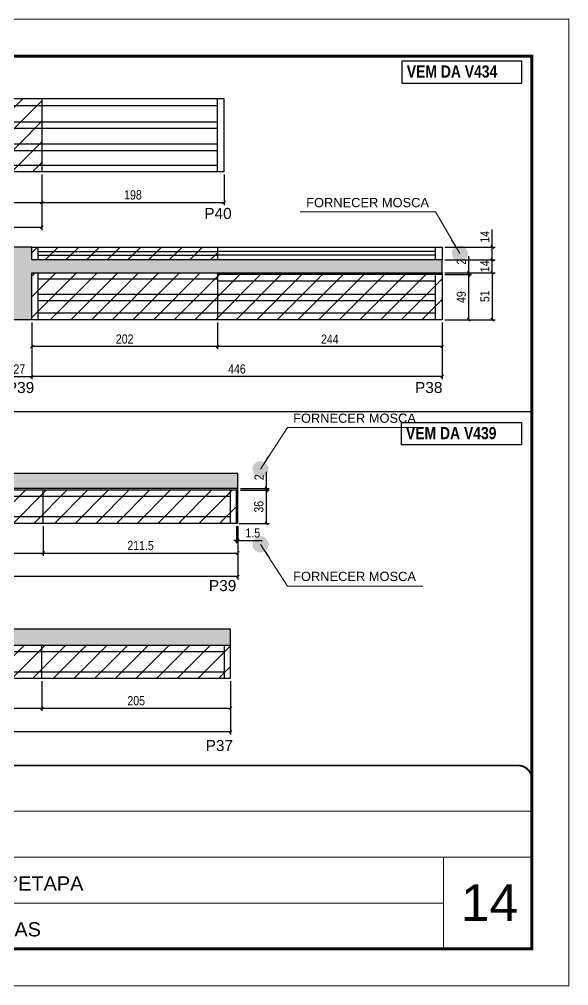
# Model space of a CAD drawing. Extents: x -15895 to 12929, y -2522 to 15173.
# Drawn here: x 5796 to 6393, y 10112 to 11162 of the extents above; entities that cross this region are included whole.
import ezdxf

# ---------------------------------------------------------------- set-up
doc = ezdxf.new("R2010")
doc.units = 0
doc.header["$PDMODE"] = 35
doc.header["$PDSIZE"] = -10
doc.linetypes.add('CONTINUO', pattern=[0])
doc.linetypes.add('DASHED', pattern=[0.75, 0.5, -0.25])
for name, color, linetype in [('5', 5, 'Continuous'), ('COTA', 241, 'Continuous'), ('NOMENCLATURA', 7, 'Continuous'), ('Painéis', 200, 'Continuous'), ('SARR_2.2x7', 40, 'Continuous')]:
    doc.layers.add(name, color=color, linetype=linetype)
for name, color, linetype, lineweight in [('CARIMBO', 255, 'Continuous', 9), ('Folhas', 255, 'Continuous', 9), ('Hachura', 251, 'Continuous', 9), ('SARRAFO DE PRESSAO', 251, 'DASHED', 9)]:
    doc.layers.add(name, color=color, linetype=linetype, lineweight=lineweight)
doc.styles.add('ARIAL', font='arial.ttf')
doc.styles.add('COTA TECNICA', font='techl___.ttf', dxfattribs={"height": 10})
doc.styles.get("Standard").update_dxf_attribs({"font": 'arial.ttf'})
doc.styles.add('TECNICA', font='techb___.ttf', dxfattribs={"height": 10})
doc.dimstyles.new('3x', dxfattribs={"dimtxt": 10, "dimasz": 5, "dimexe": 7, "dimexo": 5, "dimgap": 4, "dimtad": 1, "dimdec": 4, "dimlfac": 0.3333333333333333, "dimdsep": 46, "dimtxsty": 'Standard', "dimblk": 'DOT', "dimcen": 0.09, "dimclrd": 1, "dimclre": 1, "dimclrt": 2, "dimadec": 0, "dimazin": 2, "dimtfac": 1, "dimtdec": 4, "dimtmove": 0, "dimatfit": 3, "dimldrblk": 'DOT', "dimfxl": 1, "dimtolj": 1, "dimtzin": 0, "dimlwd": 9, "dimlwe": 9, "dimarcsym": 0})
doc.dimstyles.new('PAINEL', dxfattribs={"dimtxt": 10, "dimasz": 3, "dimexe": 3, "dimexo": 3, "dimgap": 3, "dimtad": 1, "dimdec": 1, "dimzin": 12, "dimdsep": 46, "dimtxsty": 'COTA TECNICA', "dimblk1": 'OBLIQUE', "dimblk2": 'OBLIQUE', "dimsah": 1, "dimcen": 0.9, "dimclrd": 4, "dimclre": 4, "dimclrt": 240, "dimadec": 1, "dimazin": 3, "dimtfac": 1, "dimtdec": 1, "dimtmove": 0, "dimatfit": 3, "dimfxl": 1, "dimtolj": 1, "dimtzin": 12, "dimarcsym": 0})

# ---------------------------------------------------------------- blocks, each defined once
blk = doc.blocks.new('9999999999')
at = {"color": 30, "linetype": 'CONTINUO'}
for p, q in [((98564.56196592061, 34379.63774966353), (99583.97835781069, 34379.63774966353)), ((98564.56196592061, 34329.8268713108), (99487.97835781069, 34329.8268713108)), ((99583.97835781069, 34329.8268713108), (99487.97835781069, 34329.8268713108)), ((99487.97835781069, 34329.8268713108), (99487.97835781069, 34230.20511460536)), ((98564.56196592063, 34280.01599295808), (99487.97835781069, 34280.01599295808))]:
    blk.add_line(p, q, dxfattribs=at)
at = {"color": 30, "linetype": 'CONTINUO', "const_width": 2}
blk.add_lwpolyline([(99583.97835781069, 34230.20511460536), (99583.97835781069, 34414.44862801625, 0.4142135623730951), (99568.97835781069, 34429.44862801625), (98228.97835781069, 34429.44862801625, 0.4142135623730951), (98213.97835781069, 34414.44862801625), (98213.97835781069, 34245.20511460536, 0.4142135623730951), (98228.97835781069, 34230.20511460536), (99583.97835781069, 34230.20511460536)], format="xyb", dxfattribs=at)
at = {"layer": 'Folhas'}
blk.add_lwpolyline([(98138.97835781069, 34190.20511460536), (99623.97835781069, 34190.20511460536), (99623.97835781069, 35240.20511460536), (98138.97835781069, 35240.20511460536)], close=True, dxfattribs=at)
at = {"layer": 'Folhas', "color": 30, "const_width": 3}
blk.add_lwpolyline([(98213.97835781069, 34230.20511460536), (99583.97835781069, 34230.20511460536), (99583.97835781069, 35200.20511460536), (98213.97835781069, 35200.20511460536)], close=True, dxfattribs=at)
at = {"color": 7, "linetype": 'Continuous', "ltscale": 5, "style": 'ARIAL'}
for s, p in [('2°PAVIMENTO - 2°ETAPA', (98837.6812528586, 34293.50777397008)), ('LATERAIS DE VIGAS', (98837.6812528586, 34243.69689561735))]:
    blk.add_text(s, height=15.48288, dxfattribs=at).set_placement(p)
blk = doc.blocks.new('_Oblique')
at = {"color": 0, "linetype": 'ByBlock', "lineweight": -2}
blk.add_line((-0.5, -0.5), (0.5, 0.5), dxfattribs=at)
blk = doc.blocks.new('*D302')
at = {"layer": 'COTA', "color": 4, "lineweight": -2, "transparency": 16777216}
for p, q in [((5809.298839528855, 10832.74812260749), (5809.298839528855, 10771.08346910279)), ((6255.298839528856, 10832.74812260749), (6255.298839528856, 10771.08346910279)), ((6255.298839528856, 10774.08346910279), (5809.298839528855, 10774.08346910279))]:
    blk.add_line(p, q, dxfattribs=at)
at = {"layer": 'Defpoints', "color": 0, "transparency": 16777216}
for p in [(5809.298839528855, 10835.74812260749), (6255.298839528856, 10835.74812260749), (5809.298839528855, 10774.08346910279)]:
    blk.add_point(p, dxfattribs=at)
at = {"layer": 'COTA', "color": 4, "lineweight": -2, "transparency": 16777216, "xscale": 3, "yscale": 3, "zscale": 3, "rotation": 180}
blk.add_blockref('_Oblique', (5809.298839528855, 10774.08346910279), dxfattribs=at)
at = {"layer": 'COTA', "color": 4, "lineweight": -2, "transparency": 16777216, "xscale": 3, "yscale": 3, "zscale": 3}
blk.add_blockref('_Oblique', (6255.298839528856, 10774.08346910279), dxfattribs=at)
at = {"layer": 'COTA', "color": 240, "transparency": 16777216, "insert": (6032.298839528856, 10782.18580828407), "char_height": 10, "attachment_point": 5, "style": 'COTA TECNICA'}
blk.add_mtext('\\A1;446', dxfattribs=at)
blk = doc.blocks.new('*D303')
at = {"layer": 'COTA', "color": 4, "lineweight": -2, "transparency": 16777216}
for p, q in [((6011.298839528856, 10832.74812260749), (6011.298839528856, 10803.57133951333)), ((6255.298839528856, 10832.74812260749), (6255.298839528856, 10803.57133951333)), ((6255.298839528856, 10806.57133951333), (6011.298839528856, 10806.57133951333))]:
    blk.add_line(p, q, dxfattribs=at)
at = {"layer": 'Defpoints', "color": 0, "transparency": 16777216}
for p in [(6011.298839528856, 10835.74812260749), (6255.298839528856, 10835.74812260749), (6011.298839528856, 10806.57133951333)]:
    blk.add_point(p, dxfattribs=at)
at = {"layer": 'COTA', "color": 4, "lineweight": -2, "transparency": 16777216, "xscale": 3, "yscale": 3, "zscale": 3, "rotation": 180}
blk.add_blockref('_Oblique', (6011.298839528856, 10806.57133951333), dxfattribs=at)
at = {"layer": 'COTA', "color": 4, "lineweight": -2, "transparency": 16777216, "xscale": 3, "yscale": 3, "zscale": 3}
blk.add_blockref('_Oblique', (6255.298839528856, 10806.57133951333), dxfattribs=at)
at = {"layer": 'COTA', "color": 240, "transparency": 16777216, "insert": (6133.298839528856, 10814.64443892854), "char_height": 10, "attachment_point": 5, "style": 'COTA TECNICA'}
blk.add_mtext('\\A1;244', dxfattribs=at)
blk = doc.blocks.new('*D304')
at = {"layer": 'COTA', "color": 4, "lineweight": -2, "transparency": 16777216}
for p, q in [((5809.298839528855, 10832.74812260749), (5809.298839528855, 10803.57133951333)), ((6011.298839528856, 10832.74812260749), (6011.298839528856, 10803.57133951333)), ((6011.298839528856, 10806.57133951333), (5809.298839528855, 10806.57133951333))]:
    blk.add_line(p, q, dxfattribs=at)
at = {"layer": 'Defpoints', "color": 0, "transparency": 16777216}
for p in [(5809.298839528855, 10835.74812260749), (6011.298839528856, 10835.74812260749), (5809.298839528855, 10806.57133951333)]:
    blk.add_point(p, dxfattribs=at)
at = {"layer": 'COTA', "color": 4, "lineweight": -2, "transparency": 16777216, "xscale": 3, "yscale": 3, "zscale": 3, "rotation": 180}
blk.add_blockref('_Oblique', (5809.298839528855, 10806.57133951333), dxfattribs=at)
at = {"layer": 'COTA', "color": 4, "lineweight": -2, "transparency": 16777216, "xscale": 3, "yscale": 3, "zscale": 3}
blk.add_blockref('_Oblique', (6011.298839528856, 10806.57133951333), dxfattribs=at)
at = {"layer": 'COTA', "color": 240, "transparency": 16777216, "insert": (5910.298839528856, 10814.67367869462), "char_height": 10, "attachment_point": 5, "style": 'COTA TECNICA'}
blk.add_mtext('\\A1;202', dxfattribs=at)
blk = doc.blocks.new('*D307')
at = {"layer": 'COTA', "color": 4, "lineweight": -2, "transparency": 16777216}
for p, q in [((6258.298839528859, 10886.74812260749), (6312.862492200431, 10886.74812260749)), ((6309.862492200431, 10886.74812260749), (6309.862492200431, 10835.74812260749)), ((6258.298839528859, 10835.74812260749), (6312.862492200431, 10835.74812260749))]:
    blk.add_line(p, q, dxfattribs=at)
at = {"layer": 'Defpoints', "color": 0, "transparency": 16777216}
for p in [(6255.298839528859, 10886.74812260749), (6255.298839528859, 10835.74812260749), (6309.862492200431, 10835.74812260749)]:
    blk.add_point(p, dxfattribs=at)
at = {"layer": 'COTA', "color": 4, "lineweight": -2, "transparency": 16777216, "xscale": 3, "yscale": 3, "zscale": 3}
for p, rotation in [((6309.862492200431, 10886.74812260749), 90), ((6309.862492200431, 10835.74812260749), 270)]:
    blk.add_blockref('_Oblique', p, dxfattribs=dict(at, rotation=rotation))
at = {"layer": 'COTA', "color": 240, "transparency": 16777216, "insert": (6301.752843077626, 10861.24812260749), "char_height": 10, "attachment_point": 5, "rotation": 90, "style": 'COTA TECNICA'}
blk.add_mtext('\\A1;51', dxfattribs=at)
blk = doc.blocks.new('*D308')
at = {"layer": 'COTA', "color": 4, "lineweight": -2, "transparency": 16777216}
for p, q in [((6258.298839528858, 10900.74812260749), (6312.862492200418, 10900.74812260749)), ((6309.862492200418, 10886.74812260749), (6309.862492200418, 10900.74812260749)), ((6258.298839528859, 10886.74812260749), (6312.862492200418, 10886.74812260749))]:
    blk.add_line(p, q, dxfattribs=at)
at = {"layer": 'Defpoints', "color": 0, "transparency": 16777216}
for p in [(6255.298839528858, 10900.74812260749), (6309.862492200418, 10900.74812260749), (6255.298839528859, 10886.74812260749)]:
    blk.add_point(p, dxfattribs=at)
at = {"layer": 'COTA', "color": 4, "lineweight": -2, "transparency": 16777216, "xscale": 3, "yscale": 3, "zscale": 3}
for p, rotation in [((6309.862492200418, 10900.74812260749), 90), ((6309.862492200418, 10886.74812260749), 270)]:
    blk.add_blockref('_Oblique', p, dxfattribs=dict(at, rotation=rotation))
at = {"layer": 'COTA', "color": 240, "transparency": 16777216, "insert": (6301.789392785216, 10893.74812260748), "char_height": 10, "attachment_point": 5, "rotation": 90, "style": 'COTA TECNICA'}
blk.add_mtext('\\A1;14', dxfattribs=at)
blk = doc.blocks.new('*D309')
at = {"layer": 'COTA', "color": 4, "lineweight": -2, "transparency": 16777216}
for p, q in [((6309.862492200416, 10914.74812260749), (6309.862492200416, 10933.86508167181)), ((6258.298839528858, 10914.74812260749), (6312.862492200416, 10914.74812260749)), ((6309.862492200416, 10900.74812260749), (6309.862492200416, 10914.74812260749)), ((6258.298839528858, 10900.74812260749), (6312.862492200416, 10900.74812260749))]:
    blk.add_line(p, q, dxfattribs=at)
at = {"layer": 'Defpoints', "color": 0, "transparency": 16777216}
for p in [(6255.298839528858, 10914.74812260749), (6309.862492200416, 10914.74812260749), (6255.298839528858, 10900.74812260749)]:
    blk.add_point(p, dxfattribs=at)
at = {"layer": 'COTA', "color": 4, "lineweight": -2, "transparency": 16777216, "xscale": 3, "yscale": 3, "zscale": 3}
for p, rotation in [((6309.862492200416, 10914.74812260749), 90), ((6309.862492200416, 10900.74812260749), 270)]:
    blk.add_blockref('_Oblique', p, dxfattribs=dict(at, rotation=rotation))
at = {"layer": 'COTA', "color": 240, "transparency": 16777216, "insert": (6301.789392785214, 10925.80660213964), "char_height": 10, "attachment_point": 5, "rotation": 90, "style": 'COTA TECNICA'}
blk.add_mtext('\\A1;14', dxfattribs=at)
blk = doc.blocks.new('*D312')
at = {"layer": 'COTA', "color": 4, "lineweight": -2, "transparency": 16777216}
for p, q in [((5576.298839528852, 10993.61824097175), (5576.298839528852, 10960.22223579412)), ((5820.298839528852, 10993.61824097175), (5820.298839528852, 10960.22223579412)), ((5576.298839528852, 10963.22223579412), (5820.298839528852, 10963.22223579412))]:
    blk.add_line(p, q, dxfattribs=at)
at = {"layer": 'Defpoints', "color": 0, "transparency": 16777216}
for p in [(5576.298839528852, 10996.61824097175), (5820.298839528852, 10996.61824097175), (5820.298839528852, 10963.22223579412)]:
    blk.add_point(p, dxfattribs=at)
at = {"layer": 'COTA', "color": 4, "lineweight": -2, "transparency": 16777216, "xscale": 3, "yscale": 3, "zscale": 3, "rotation": 180}
blk.add_blockref('_Oblique', (5576.298839528852, 10963.22223579412), dxfattribs=at)
at = {"layer": 'COTA', "color": 4, "lineweight": -2, "transparency": 16777216, "xscale": 3, "yscale": 3, "zscale": 3}
blk.add_blockref('_Oblique', (5820.298839528852, 10963.22223579412), dxfattribs=at)
at = {"layer": 'COTA', "color": 240, "transparency": 16777216, "insert": (5698.298839528852, 10971.29533520932), "char_height": 10, "attachment_point": 5, "style": 'COTA TECNICA'}
blk.add_mtext('\\A1;244', dxfattribs=at)
blk = doc.blocks.new('*D318')
at = {"layer": 'COTA', "color": 4, "lineweight": -2, "transparency": 16777216}
for p, q in [((5820.298839528852, 10993.61824097175), (5820.298839528852, 10960.22223579412)), ((6018.298839528852, 10993.61824097175), (6018.298839528852, 10960.22223579412)), ((5820.298839528852, 10963.22223579412), (6018.298839528852, 10963.22223579412))]:
    blk.add_line(p, q, dxfattribs=at)
at = {"layer": 'Defpoints', "color": 0, "transparency": 16777216}
for p in [(5820.298839528852, 10996.61824097175), (6018.298839528852, 10996.61824097175), (6018.298839528852, 10963.22223579412)]:
    blk.add_point(p, dxfattribs=at)
at = {"layer": 'COTA', "color": 4, "lineweight": -2, "transparency": 16777216, "xscale": 3, "yscale": 3, "zscale": 3, "rotation": 180}
blk.add_blockref('_Oblique', (5820.298839528852, 10963.22223579412), dxfattribs=at)
at = {"layer": 'COTA', "color": 4, "lineweight": -2, "transparency": 16777216, "xscale": 3, "yscale": 3, "zscale": 3}
blk.add_blockref('_Oblique', (6018.298839528852, 10963.22223579412), dxfattribs=at)
at = {"layer": 'COTA', "color": 240, "transparency": 16777216, "insert": (5919.298839528852, 10971.3245749754), "char_height": 10, "attachment_point": 5, "style": 'COTA TECNICA'}
blk.add_mtext('\\A1;198', dxfattribs=at)
blk = doc.blocks.new('*D319')
at = {"layer": 'COTA', "color": 4, "lineweight": -2, "transparency": 16777216}
for p, q in [((5576.298839528852, 10993.61824097175), (5576.298839528852, 10933.19370519878)), ((5820.298839528852, 10993.61824097176), (5820.298839528852, 10933.19370519878)), ((5576.298839528852, 10936.19370519878), (5820.298839528852, 10936.19370519878))]:
    blk.add_line(p, q, dxfattribs=at)
at = {"layer": 'Defpoints', "color": 0, "transparency": 16777216}
for p in [(5576.298839528852, 10996.61824097175), (5820.298839528852, 10996.61824097176), (5820.298839528852, 10936.19370519878)]:
    blk.add_point(p, dxfattribs=at)
at = {"layer": 'COTA', "color": 4, "lineweight": -2, "transparency": 16777216, "xscale": 3, "yscale": 3, "zscale": 3, "rotation": 180}
blk.add_blockref('_Oblique', (5576.298839528852, 10936.19370519878), dxfattribs=at)
at = {"layer": 'COTA', "color": 4, "lineweight": -2, "transparency": 16777216, "xscale": 3, "yscale": 3, "zscale": 3}
blk.add_blockref('_Oblique', (5820.298839528852, 10936.19370519878), dxfattribs=at)
at = {"layer": 'COTA', "color": 240, "transparency": 16777216, "insert": (5698.298839528852, 10945.4144654327), "char_height": 10, "attachment_point": 5, "style": 'COTA TECNICA'}
blk.add_mtext('\\A1;(2x)', dxfattribs=at)
blk = doc.blocks.new('*D606')
at = {"layer": 'COTA', "color": 4, "lineweight": -2, "transparency": 16777216}
for p, q in [((6258.29883952886, 10884.74812260749), (6287.255404870215, 10884.74812260749)), ((6284.255404870215, 10835.74812260749), (6284.255404870215, 10884.74812260749)), ((6258.298839528859, 10835.74812260749), (6287.255404870215, 10835.74812260749))]:
    blk.add_line(p, q, dxfattribs=at)
at = {"layer": 'Defpoints', "color": 0, "transparency": 16777216}
for p in [(6255.29883952886, 10884.74812260749), (6284.255404870215, 10884.74812260749), (6255.298839528859, 10835.74812260749)]:
    blk.add_point(p, dxfattribs=at)
at = {"layer": 'COTA', "color": 4, "lineweight": -2, "transparency": 16777216, "xscale": 3, "yscale": 3, "zscale": 3}
for p, rotation in [((6284.255404870215, 10884.74812260749), 90), ((6284.255404870215, 10835.74812260749), 270)]:
    blk.add_blockref('_Oblique', p, dxfattribs=dict(at, rotation=rotation))
at = {"layer": 'COTA', "color": 240, "transparency": 16777216, "insert": (6276.15306568893, 10860.24812260749), "char_height": 10, "attachment_point": 5, "rotation": 90, "style": 'COTA TECNICA'}
blk.add_mtext('\\A1;49', dxfattribs=at)
blk = doc.blocks.new('*D607')
at = {"layer": 'COTA', "color": 4, "lineweight": -2, "transparency": 16777216}
for p, q in [((6284.255404870222, 10886.74812260749), (6284.255404870222, 10904.8592337186)), ((6258.298839528859, 10886.74812260749), (6287.255404870222, 10886.74812260749)), ((6258.298839528859, 10884.74812260749), (6287.255404870222, 10884.74812260749)), ((6284.255404870222, 10884.74812260749), (6284.255404870222, 10886.74812260749)), ((6284.255404870222, 10884.74812260749), (6284.255404870222, 10881.74812260749))]:
    blk.add_line(p, q, dxfattribs=at)
at = {"layer": 'Defpoints', "color": 0, "transparency": 16777216}
for p in [(6255.298839528859, 10886.74812260749), (6255.298839528859, 10884.74812260749), (6284.255404870222, 10886.74812260749)]:
    blk.add_point(p, dxfattribs=at)
at = {"layer": 'COTA', "color": 4, "lineweight": -2, "transparency": 16777216, "xscale": 3, "yscale": 3, "zscale": 3}
for p, rotation in [((6284.255404870222, 10886.74812260749), 270), ((6284.255404870222, 10884.74812260749), 90)]:
    blk.add_blockref('_Oblique', p, dxfattribs=dict(at, rotation=rotation))
at = {"layer": 'COTA', "color": 240, "transparency": 16777216, "insert": (6276.255404870224, 10898.80367816304), "char_height": 10, "attachment_point": 5, "rotation": 90, "style": 'COTA TECNICA'}
blk.add_mtext('\\A1;2', dxfattribs=at)
blk = doc.blocks.new('_Dot')
at = {"color": 0, "linetype": 'ByBlock', "lineweight": -2}
blk.add_line((-0.5, 0), (-1, 0), dxfattribs=at)
at = {"color": 0, "linetype": 'ByBlock', "const_width": 0.5}
blk.add_lwpolyline([(-0.25, 0, 1), (0.25, 0, 1)], format="xyb", close=True, dxfattribs=at)
blk = doc.blocks.new('*D1837')
at = {"layer": 'COTA', "color": 4, "lineweight": -2, "transparency": 16777216}
for p, q in [((5577.798839528854, 10611.48853819596), (5577.798839528854, 10579.23119953269)), ((5821.798839528854, 10611.48853819596), (5821.798839528854, 10579.23119953269)), ((5577.798839528854, 10582.23119953269), (5821.798839528854, 10582.23119953269))]:
    blk.add_line(p, q, dxfattribs=at)
at = {"layer": 'Defpoints', "color": 0, "transparency": 16777216}
for p in [(5577.798839528854, 10614.48853819596, -1.142496617616953e-09), (5821.798839528854, 10614.48853819596, -1.142496617616953e-09), (5821.798839528854, 10582.23119953269)]:
    blk.add_point(p, dxfattribs=at)
at = {"layer": 'COTA', "color": 4, "lineweight": -2, "transparency": 16777216, "xscale": 3, "yscale": 3, "zscale": 3, "rotation": 180}
blk.add_blockref('_Oblique', (5577.798839528854, 10582.23119953269), dxfattribs=at)
at = {"layer": 'COTA', "color": 4, "lineweight": -2, "transparency": 16777216, "xscale": 3, "yscale": 3, "zscale": 3}
blk.add_blockref('_Oblique', (5821.798839528854, 10582.23119953269), dxfattribs=at)
at = {"layer": 'COTA', "color": 240, "transparency": 16777216, "insert": (5699.798839528854, 10590.30429894789), "char_height": 10, "attachment_point": 5, "style": 'COTA TECNICA'}
blk.add_mtext('\\A1;244', dxfattribs=at)
blk = doc.blocks.new('*D1838')
at = {"layer": 'COTA', "color": 4, "lineweight": -2, "transparency": 16777216}
for p, q in [((5821.798839528854, 10611.48853819594), (5821.798839528854, 10579.23119953267)), ((6033.298839528854, 10611.48853819594), (6033.298839528854, 10579.23119953267)), ((5821.798839528854, 10582.23119953267), (6033.298839528854, 10582.23119953267))]:
    blk.add_line(p, q, dxfattribs=at)
at = {"layer": 'Defpoints', "color": 0, "transparency": 16777216}
for p in [(5821.798839528854, 10614.48853819594, -1.142580249133736e-09), (6033.298839528854, 10614.48853819594, -1.142580249133736e-09), (6033.298839528854, 10582.23119953267)]:
    blk.add_point(p, dxfattribs=at)
at = {"layer": 'COTA', "color": 4, "lineweight": -2, "transparency": 16777216, "xscale": 3, "yscale": 3, "zscale": 3, "rotation": 180}
blk.add_blockref('_Oblique', (5821.798839528854, 10582.23119953267), dxfattribs=at)
at = {"layer": 'COTA', "color": 4, "lineweight": -2, "transparency": 16777216, "xscale": 3, "yscale": 3, "zscale": 3}
blk.add_blockref('_Oblique', (6033.298839528854, 10582.23119953267), dxfattribs=at)
at = {"layer": 'COTA', "color": 240, "transparency": 16777216, "insert": (5927.548839528854, 10590.34084865548), "char_height": 10, "attachment_point": 5, "style": 'COTA TECNICA'}
blk.add_mtext('\\A1;211.5', dxfattribs=at)
blk = doc.blocks.new('*D1842')
at = {"layer": 'COTA', "color": 4, "lineweight": -2, "transparency": 16777216}
for p, q in [((5332.298839528854, 10611.48853819594), (5332.298839528854, 10553.5732154162)), ((6033.298839528854, 10611.48853819594), (6033.298839528854, 10553.5732154162)), ((6033.298839528854, 10556.5732154162), (5332.298839528854, 10556.5732154162))]:
    blk.add_line(p, q, dxfattribs=at)
at = {"layer": 'Defpoints', "color": 0, "transparency": 16777216}
for p in [(5332.298839528854, 10614.48853819594, -1.244042110260112e-09), (6033.298839528854, 10614.48853819594, -1.244042110260112e-09), (5332.298839528854, 10556.5732154162)]:
    blk.add_point(p, dxfattribs=at)
at = {"layer": 'COTA', "color": 4, "lineweight": -2, "transparency": 16777216, "xscale": 3, "yscale": 3, "zscale": 3, "rotation": 180}
blk.add_blockref('_Oblique', (5332.298839528854, 10556.5732154162), dxfattribs=at)
at = {"layer": 'COTA', "color": 4, "lineweight": -2, "transparency": 16777216, "xscale": 3, "yscale": 3, "zscale": 3}
blk.add_blockref('_Oblique', (6033.298839528854, 10556.5732154162), dxfattribs=at)
at = {"layer": 'COTA', "color": 240, "transparency": 16777216, "insert": (5682.798839528854, 10564.67555459749), "char_height": 10, "attachment_point": 5, "style": 'COTA TECNICA'}
blk.add_mtext('\\A1;701', dxfattribs=at)
blk = doc.blocks.new('*D1835')
at = {"layer": 'COTA', "color": 4, "lineweight": -2, "transparency": 16777216}
for p, q in [((6031.798839528854, 10611.48853819594), (6031.798839528854, 10592.97600678427)), ((6033.298839528854, 10611.48853819594), (6033.298839528854, 10592.97600678427)), ((6031.798839528854, 10595.97600678427), (6028.798839528854, 10595.97600678427)), ((6031.798839528854, 10595.97600678427), (6033.298839528854, 10595.97600678427)), ((6033.298839528854, 10595.97600678427), (6059.801763505462, 10595.97600678427))]:
    blk.add_line(p, q, dxfattribs=at)
at = {"layer": 'Defpoints', "color": 0, "transparency": 16777216}
for p in [(6031.798839528854, 10614.48853819594), (6033.298839528854, 10614.48853819594), (6033.298839528854, 10595.97600678427)]:
    blk.add_point(p, dxfattribs=at)
at = {"layer": 'COTA', "color": 4, "lineweight": -2, "transparency": 16777216, "xscale": 3, "yscale": 3, "zscale": 3}
blk.add_blockref('_Oblique', (6031.798839528854, 10595.97600678427), dxfattribs=at)
at = {"layer": 'COTA', "color": 4, "lineweight": -2, "transparency": 16777216, "xscale": 3, "yscale": 3, "zscale": 3, "rotation": 180}
blk.add_blockref('_Oblique', (6033.298839528854, 10595.97600678427), dxfattribs=at)
at = {"layer": 'COTA', "color": 240, "transparency": 16777216, "insert": (6049.550301517158, 10604.08565590708), "char_height": 10, "attachment_point": 5, "style": 'COTA TECNICA'}
blk.add_mtext('\\A1;1.5', dxfattribs=at)
blk = doc.blocks.new('*D1840')
at = {"layer": 'COTA', "color": 4, "lineweight": -2, "transparency": 16777216}
for p, q in [((6036.298839528856, 10650.48853819594), (6067.360546620042, 10650.48853819594)), ((6064.360546620042, 10614.48853819594), (6064.360546620042, 10650.48853819594)), ((6034.798839528856, 10614.48853819594), (6067.360546620042, 10614.48853819594))]:
    blk.add_line(p, q, dxfattribs=at)
at = {"layer": 'Defpoints', "color": 0, "transparency": 16777216}
for p in [(6033.298839528856, 10650.48853819594), (6064.360546620042, 10650.48853819594), (6031.798839528856, 10614.48853819594)]:
    blk.add_point(p, dxfattribs=at)
at = {"layer": 'COTA', "color": 4, "lineweight": -2, "transparency": 16777216, "xscale": 3, "yscale": 3, "zscale": 3}
for p, rotation in [((6064.360546620042, 10650.48853819594), 90), ((6064.360546620042, 10614.48853819594), 270)]:
    blk.add_blockref('_Oblique', p, dxfattribs=dict(at, rotation=rotation))
at = {"layer": 'COTA', "color": 240, "transparency": 16777216, "insert": (6056.141248374431, 10632.48853819594), "char_height": 10, "attachment_point": 5, "rotation": 90, "style": 'COTA TECNICA'}
blk.add_mtext('\\A1;36', dxfattribs=at)
blk = doc.blocks.new('*D1841')
at = {"layer": 'COTA', "color": 4, "lineweight": -2, "transparency": 16777216}
for p, q in [((6064.360546620041, 10652.48853819594), (6064.360546620041, 10670.59964930705)), ((6036.298839528856, 10652.48853819594), (6067.360546620041, 10652.48853819594)), ((6036.298839528856, 10650.48853819594), (6067.360546620041, 10650.48853819594)), ((6064.360546620041, 10650.48853819594), (6064.360546620041, 10652.48853819594)), ((6064.360546620041, 10650.48853819594), (6064.360546620041, 10647.48853819594))]:
    blk.add_line(p, q, dxfattribs=at)
at = {"layer": 'Defpoints', "color": 0, "transparency": 16777216}
for p in [(6033.298839528856, 10652.48853819594), (6033.298839528856, 10650.48853819594), (6064.360546620041, 10652.48853819594)]:
    blk.add_point(p, dxfattribs=at)
at = {"layer": 'COTA', "color": 4, "lineweight": -2, "transparency": 16777216, "xscale": 3, "yscale": 3, "zscale": 3}
for p, rotation in [((6064.360546620041, 10652.48853819594), 270), ((6064.360546620041, 10650.48853819594), 90)]:
    blk.add_blockref('_Oblique', p, dxfattribs=dict(at, rotation=rotation))
at = {"layer": 'COTA', "color": 240, "transparency": 16777216, "insert": (6056.360546620043, 10664.54409375149), "char_height": 10, "attachment_point": 5, "rotation": 90, "style": 'COTA TECNICA'}
blk.add_mtext('\\A1;2', dxfattribs=at)
blk = doc.blocks.new('*D1847')
at = {"layer": 'COTA', "color": 4, "lineweight": -2, "transparency": 16777216}
for p, q in [((5576.298839528854, 10442.85073110553), (5576.298839528854, 10410.59339244226)), ((5820.298839528854, 10442.85073110552), (5820.298839528854, 10410.59339244226)), ((5576.298839528854, 10413.59339244226), (5820.298839528854, 10413.59339244226))]:
    blk.add_line(p, q, dxfattribs=at)
at = {"layer": 'Defpoints', "color": 0, "transparency": 16777216}
for p in [(5576.298839528854, 10445.85073110553, -1.142496617616953e-09), (5820.298839528854, 10445.85073110552, -1.142496617616953e-09), (5820.298839528854, 10413.59339244226)]:
    blk.add_point(p, dxfattribs=at)
at = {"layer": 'COTA', "color": 4, "lineweight": -2, "transparency": 16777216, "xscale": 3, "yscale": 3, "zscale": 3, "rotation": 180}
blk.add_blockref('_Oblique', (5576.298839528854, 10413.59339244226), dxfattribs=at)
at = {"layer": 'COTA', "color": 4, "lineweight": -2, "transparency": 16777216, "xscale": 3, "yscale": 3, "zscale": 3}
blk.add_blockref('_Oblique', (5820.298839528854, 10413.59339244226), dxfattribs=at)
at = {"layer": 'COTA', "color": 240, "transparency": 16777216, "insert": (5698.298839528854, 10421.66649185746), "char_height": 10, "attachment_point": 5, "style": 'COTA TECNICA'}
blk.add_mtext('\\A1;244', dxfattribs=at)
blk = doc.blocks.new('*D1848')
at = {"layer": 'COTA', "color": 4, "lineweight": -2, "transparency": 16777216}
for p, q in [((5820.298839528854, 10442.85073110551), (5820.298839528854, 10410.59339244224)), ((6025.298839528854, 10442.85073110551), (6025.298839528854, 10410.59339244224)), ((5820.298839528854, 10413.59339244224), (6025.298839528854, 10413.59339244224))]:
    blk.add_line(p, q, dxfattribs=at)
at = {"layer": 'Defpoints', "color": 0, "transparency": 16777216}
for p in [(5820.298839528854, 10445.85073110551, -1.142580249133736e-09), (6025.298839528854, 10445.85073110551, -1.142580249133736e-09), (6025.298839528854, 10413.59339244224)]:
    blk.add_point(p, dxfattribs=at)
at = {"layer": 'COTA', "color": 4, "lineweight": -2, "transparency": 16777216, "xscale": 3, "yscale": 3, "zscale": 3, "rotation": 180}
blk.add_blockref('_Oblique', (5820.298839528854, 10413.59339244224), dxfattribs=at)
at = {"layer": 'COTA', "color": 4, "lineweight": -2, "transparency": 16777216, "xscale": 3, "yscale": 3, "zscale": 3}
blk.add_blockref('_Oblique', (6025.298839528854, 10413.59339244224), dxfattribs=at)
at = {"layer": 'COTA', "color": 240, "transparency": 16777216, "insert": (5922.798839528854, 10421.70304156505), "char_height": 10, "attachment_point": 5, "style": 'COTA TECNICA'}
blk.add_mtext('\\A1;205', dxfattribs=at)
blk = doc.blocks.new('*D1849')
at = {"layer": 'COTA', "color": 4, "lineweight": -2, "transparency": 16777216}
for p, q in [((5332.298839528854, 10442.85073110551), (5332.298839528854, 10384.93540832577)), ((6025.298839528854, 10442.85073110551), (6025.298839528854, 10384.93540832577)), ((6025.298839528854, 10387.93540832577), (5332.298839528854, 10387.93540832577))]:
    blk.add_line(p, q, dxfattribs=at)
at = {"layer": 'Defpoints', "color": 0, "transparency": 16777216}
for p in [(5332.298839528854, 10445.85073110551, -1.244042110260112e-09), (6025.298839528854, 10445.85073110551, -1.244042110260112e-09), (5332.298839528854, 10387.93540832577)]:
    blk.add_point(p, dxfattribs=at)
at = {"layer": 'COTA', "color": 4, "lineweight": -2, "transparency": 16777216, "xscale": 3, "yscale": 3, "zscale": 3, "rotation": 180}
blk.add_blockref('_Oblique', (5332.298839528854, 10387.93540832577), dxfattribs=at)
at = {"layer": 'COTA', "color": 4, "lineweight": -2, "transparency": 16777216, "xscale": 3, "yscale": 3, "zscale": 3}
blk.add_blockref('_Oblique', (6025.298839528854, 10387.93540832577), dxfattribs=at)
at = {"layer": 'COTA', "color": 240, "transparency": 16777216, "insert": (5678.798839528854, 10396.18394633746), "char_height": 10, "attachment_point": 5, "style": 'COTA TECNICA'}
blk.add_mtext('\\A1;693', dxfattribs=at)
blk = doc.blocks.new('*D1947')
at = {"layer": 'COTA', "color": 4, "lineweight": -2, "transparency": 16777216}
for p, q in [((5782.298839528855, 10832.74812260749), (5782.298839528855, 10771.08346910279)), ((5809.298839528855, 10832.74812260749), (5809.298839528855, 10771.08346910279)), ((5782.298839528855, 10774.08346910279), (5809.298839528855, 10774.08346910279))]:
    blk.add_line(p, q, dxfattribs=at)
at = {"layer": 'Defpoints', "color": 0, "transparency": 16777216}
for p in [(5782.298839528855, 10835.74812260749), (5809.298839528855, 10835.74812260749), (5809.298839528855, 10774.08346910279)]:
    blk.add_point(p, dxfattribs=at)
at = {"layer": 'COTA', "color": 4, "lineweight": -2, "transparency": 16777216, "xscale": 3, "yscale": 3, "zscale": 3, "rotation": 180}
blk.add_blockref('_Oblique', (5782.298839528855, 10774.08346910279), dxfattribs=at)
at = {"layer": 'COTA', "color": 4, "lineweight": -2, "transparency": 16777216, "xscale": 3, "yscale": 3, "zscale": 3}
blk.add_blockref('_Oblique', (5809.298839528855, 10774.08346910279), dxfattribs=at)
at = {"layer": 'COTA', "color": 240, "transparency": 16777216, "insert": (5795.798839528855, 10782.15656851799), "char_height": 10, "attachment_point": 5, "style": 'COTA TECNICA'}
blk.add_mtext('\\A1;27', dxfattribs=at)

msp = doc.modelspace()

# ---------------------------------------------------------------- hatches: boundary and pattern name
at = {"layer": 'COTA'}
h = msp.add_hatch(dxfattribs=at)
h.set_pattern_fill('AR-CONC', color=256, scale=0.03)
h.set_pattern_definition([(49.99999999999999, (-1580.151257236053, -2451.004140193036), (5.46554006988012, -0.4781725661670926), [0.5715, -6.2865]), (355, (-1580.151257236053, -2451.004140193036), (-1.05730264274908, 5.731705357171054), [0.4572, -5.0292175251]), (100.4514447, (-1579.695797026053, -2451.043987798036), (4.408237412710598, 5.253532557365853), [0.4857002639999999, -5.342707337999999]), (46.18420000000001, (-1580.151257236053, -2449.480140193036), (8.132371226763897, -1.261269837981814), [0.85725, -9.429749999999999]), (96.63555760999992, (-1579.473560236053, -2449.585245193036), (7.12212402154509, 7.422783737931645), [0.7285506942, -8.0140682448]), (351.1841511700001, (-1580.151257236053, -2449.480140193036), (7.12212402194931, 7.422783737565979), [0.6857990120999999, -7.5437919576]), (21, (-1579.389257236053, -2449.861140193036), (4.548431738073974, -3.067955945612628), [0.5715, -6.2865]), (326.0000000000001, (-1579.389257236053, -2449.861140193036), (1.854060850429412, 5.525638983669578), [0.4572, -5.029199999999999]), (71.45144499999999, (-1579.010221258053, -2450.116803190036), (6.402492578361485, 2.457683066577157), [0.485700264, -5.342698127999999]), (37.50000000000001, (-1580.151257236053, -2451.004140193036), (0.0926580975177545, 2.536651166194593), [0, -4.96824, 0, -5.1054, 0, -5.04825]), (7.499999999999999, (-1580.151257236053, -2451.004140193036), (2.004589875309172, 3.005417244543585), [0, -2.910839999999999, 0, -4.85394, 0, -1.92405]), (327.5, (-1581.850517236054, -2451.004140193036), (4.067717855006141, -0.1718623197802033), [0, -1.905, 0, -5.9436, 0, -7.886699999999999]), (317.5, (-1582.612517236053, -2451.004140193036), (4.443875441580541, 0.7627947309999908), [0, -2.4765, 0, -3.94716, 0, -5.6007])])
h.paths.add_polyline_path([(5809.298839528855, 10886.74812260749), (6255.298839528856, 10886.74812260748), (6255.298839528855, 10900.74812260748), (5809.298839528855, 10900.74812260748), (5809.298839528855, 10914.74812260748), (5782.298839528854, 10914.74812260748), (5782.298839528854, 10900.74812260749), (5332.298839528854, 10900.74812260749), (5332.298839528854, 10886.74812260749), (5782.298839528855, 10886.74812260749), (5782.298839528855, 10835.74812260749), (5809.298839528855, 10835.74812260749)])
h = msp.add_hatch(dxfattribs=at)
h.set_pattern_fill('AR-CONC', color=256, scale=0.03)
h.set_pattern_definition([(49.99999999999999, (1572.176755076523, -988.6185008397861), (5.46554006988012, -0.4781725661670926), [0.5715, -6.2865]), (355, (1572.176755076523, -988.6185008397861), (-1.05730264274908, 5.731705357171054), [0.4572, -5.0292175251]), (100.4514447, (1572.632215286523, -988.658348444786), (4.408237412710598, 5.253532557365853), [0.4857002639999999, -5.342707337999999]), (46.18420000000001, (1572.176755076523, -987.0945008397861), (8.132371226763897, -1.261269837981814), [0.85725, -9.429749999999999]), (96.63555760999996, (1572.854452076523, -987.199605839786), (7.12212402154509, 7.422783737931645), [0.7285506942, -8.0140682448]), (351.1841511700001, (1572.176755076523, -987.0945008397861), (7.12212402194931, 7.422783737565979), [0.6857990120999999, -7.5437919576]), (21, (1572.938755076523, -987.475500839786), (4.548431738073974, -3.067955945612628), [0.5715, -6.2865]), (326.0000000000001, (1572.938755076523, -987.475500839786), (1.854060850429412, 5.525638983669578), [0.4572, -5.029199999999999]), (71.45144499999999, (1573.317791054523, -987.7311638367861), (6.402492578361485, 2.457683066577157), [0.485700264, -5.342698127999999]), (37.50000000000001, (1572.176755076523, -988.6185008397861), (0.0926580975177545, 2.536651166194593), [0, -4.96824, 0, -5.1054, 0, -5.04825]), (7.499999999999999, (1572.176755076523, -988.6185008397861), (2.004589875309172, 3.005417244543585), [0, -2.910839999999999, 0, -4.85394, 0, -1.92405]), (327.5, (1570.477495076523, -988.6185008397861), (4.067717855006141, -0.1718623197802033), [0, -1.905, 0, -5.9436, 0, -7.886699999999999]), (317.5, (1569.715495076523, -988.6185008397861), (4.443875441580541, 0.7627947309999908), [0, -2.4765, 0, -3.94716, 0, -5.6007])])
h.paths.add_polyline_path([(6033.298839528854, 10668.48853819594), (5332.298839528854, 10668.48853819594), (5332.298839528854, 10652.48853819594), (6033.298839528854, 10652.48853819594)])
h = msp.add_hatch(dxfattribs=at)
h.set_pattern_fill('AR-CONC', color=256, scale=0.03)
h.set_pattern_definition([(49.99999999999999, (1590.188914210179, 945.5352914050982), (5.46554006988012, -0.4781725661670926), [0.5715, -6.2865]), (355, (1590.188914210179, 945.5352914050982), (-1.05730264274908, 5.731705357171054), [0.4572, -5.0292175251]), (100.4514447, (1590.644374420178, 945.4954438000982), (4.408237412710598, 5.253532557365853), [0.4857002639999999, -5.342707337999999]), (46.18420000000001, (1590.188914210179, 947.0592914050981), (8.132371226763897, -1.261269837981814), [0.85725, -9.429749999999999]), (96.63555760999992, (1590.866611210178, 946.954186405098), (7.12212402154509, 7.422783737931645), [0.7285506942, -8.0140682448]), (351.1841511700001, (1590.188914210179, 947.0592914050981), (7.12212402194931, 7.422783737565979), [0.6857990120999999, -7.5437919576]), (21, (1590.950914210177, 946.6782914050982), (4.548431738073974, -3.067955945612628), [0.5715, -6.2865]), (326.0000000000001, (1590.950914210177, 946.6782914050982), (1.854060850429412, 5.525638983669578), [0.4572, -5.029199999999999]), (71.45144499999999, (1591.329950188177, 946.4226284080983), (6.402492578361485, 2.457683066577157), [0.485700264, -5.342698127999999]), (37.50000000000001, (1590.188914210179, 945.5352914050982), (0.0926580975177545, 2.536651166194593), [0, -4.96824, 0, -5.1054, 0, -5.04825]), (7.499999999999999, (1590.188914210179, 945.5352914050982), (2.004589875309172, 3.005417244543585), [0, -2.910839999999999, 0, -4.85394, 0, -1.92405]), (327.5, (1588.489654210177, 945.5352914050982), (4.067717855006141, -0.1718623197802033), [0, -1.905, 0, -5.9436, 0, -7.886699999999999]), (317.5, (1587.727654210179, 945.5352914050982), (4.443875441580541, 0.7627947309999908), [0, -2.4765, 0, -3.94716, 0, -5.6007])])
h.paths.add_polyline_path([(6025.298839528854, 10481.85073110551), (6025.298839528854, 10499.85073110551), (5332.298839528854, 10499.85073110551), (5332.298839528854, 10481.85073110551)])
at = {"layer": 'Hachura', "linetype": 'ByBlock'}
h = msp.add_hatch(dxfattribs=at)
h.set_pattern_fill('ANSI31', color=256, scale=5)
h.set_pattern_definition([(45, (0, 0), (-11.22532015133644, 11.22532015133644), [])])
h.paths.add_polyline_path([(5576.298839528854, 11075.61824097175), (5332.298839528854, 11075.61824097175), (5332.298839528852, 10996.61824097175), (5576.298839528852, 10996.61824097175)])
h.paths.add_polyline_path([(5820.298839528854, 11075.61824097175), (5576.298839528854, 11075.61824097175), (5576.298839528852, 10996.61824097175), (5820.298839528852, 10996.61824097176)])
h.paths.add_polyline_path([(5782.298839528855, 10886.74812260749), (5538.298839528855, 10886.74812260749), (5538.298839528855, 10835.74812260749), (5782.298839528855, 10835.74812260749)])
h.paths.add_polyline_path([(6014.298839528856, 10886.74812260749), (5809.298839528855, 10886.74812260749), (5809.298839528855, 10835.74812260749), (6014.298839528856, 10835.74812260749)])
h.paths.add_polyline_path([(6255.298839528856, 10884.74812260749), (6014.298839528856, 10884.74812260749), (6014.298839528856, 10835.74812260749), (6255.298839528856, 10835.74812260749)])
h.paths.add_polyline_path([(5782.298839528854, 10914.74812260749), (5538.298839528854, 10914.74812260749), (5538.298839528854, 10900.74812260749), (5782.298839528854, 10900.74812260749)])
h = msp.add_hatch(dxfattribs=at)
h.set_pattern_fill('ANSI31', color=256, scale=5)
h.set_pattern_definition([(45, (-3, 0), (-11.22532015133644, 11.22532015133644), [])])
h.paths.add_polyline_path([(6011.298839528855, 10900.74812260748), (6011.298839528855, 10914.74812260748), (5809.298839528855, 10914.74812260748), (5809.298839528855, 10900.74812260748)])
h = msp.add_hatch(dxfattribs=at)
h.set_pattern_fill('ANSI31', color=256, scale=5)
h.set_pattern_definition([(45, (1572.176755076523, -988.6185008397861), (-11.22532015133644, 11.22532015133644), [])])
h.paths.add_polyline_path([(5577.798839528854, 10650.48853819594), (5333.798839528854, 10650.48853819594), (5333.798839528854, 10614.48853819594), (5577.798839528853, 10614.48853819594)])
h.paths.add_polyline_path([(5821.798839528854, 10650.48853819594), (5577.798839528854, 10650.48853819594), (5577.798839528853, 10614.48853819594), (5821.798839528854, 10614.48853819594)])
h.paths.add_polyline_path([(6031.798839528854, 10650.48853819594), (5821.798839528854, 10650.48853819594), (5821.798839528854, 10614.48853819594), (6031.798839528854, 10614.48853819594)])
h = msp.add_hatch(dxfattribs=at)
h.set_pattern_fill('ANSI31', color=256, scale=5)
h.set_pattern_definition([(45, (1570.676755076523, -1336.947976957423), (-11.22532015133644, 11.22532015133644), [])])
h.paths.add_polyline_path([(5576.298839528854, 10481.85073110551), (5332.298839528854, 10481.85073110551), (5332.298839528854, 10445.85073110551), (5576.298839528853, 10445.85073110551)])
h.paths.add_polyline_path([(5820.298839528854, 10481.85073110551), (5576.298839528854, 10481.85073110551), (5576.298839528853, 10445.85073110551), (5820.298839528854, 10445.85073110551)])
h.paths.add_polyline_path([(6025.298839528854, 10481.85073110551), (5820.298839528854, 10481.85073110551), (5820.298839528854, 10445.85073110551), (6025.298839528854, 10445.85073110551)])

# ---------------------------------------------------------------- linework, layer by layer
at = {"layer": 'COTA'}
for p, q in [((5809.298839528855, 10914.74812260748), (5782.298839528855, 10914.74812260748)), ((6255.298839528856, 10886.74812260748), (6255.298839528855, 10900.74812260748)), ((5809.298839528855, 10835.74812260749), (5782.298839528855, 10835.74812260749)), ((4982.869195279665, 10736.04360160374), (6352.869195279665, 10736.04360160374)), ((6033.298839528854, 10668.48853819594), (5332.298839528854, 10668.48853819594)), ((6033.298839528854, 10652.48853819594), (6033.298839528854, 10668.48853819594)), ((5332.298839528854, 10499.85073110551, 1.345587602903271e-09), (6025.298839528854, 10499.85073110551, 1.345587602903271e-09)), ((6025.298839528854, 10481.85073110551, 1.345587602903271e-09), (6025.298839528854, 10499.85073110551, 1.345587602903271e-09))]:
    msp.add_line(p, q, dxfattribs=at)
at = {"layer": 'NOMENCLATURA'}
for points in [[(6211.920408570062, 11117.14615733052), (6341.552118643696, 11117.14615733052), (6341.552118643696, 11092.58091802342), (6211.920408570062, 11092.58091802342)], [(6211.043884558443, 10724.21887122429), (6341.552118643696, 10724.21887122429), (6341.552118643696, 10699.65363191719), (6211.043884558443, 10699.65363191719)]]:
    msp.add_lwpolyline(points, close=True, dxfattribs=at)
at = {"layer": 'Painéis', "linetype": 'ByBlock'}
for p, q in [((6018.298839528854, 11075.61824097175), (5332.298839528854, 11075.61824097175)), ((5820.298839528854, 11075.61824097175), (5820.298839528852, 10996.61824097175)), ((6018.298839528852, 10996.61824097176), (6018.298839528854, 11075.61824097175)), ((5332.298839528852, 10996.61824097175), (6018.298839528852, 10996.61824097176)), ((5809.298839528855, 10900.74812260748), (5809.298839528855, 10914.74812260748)), ((5809.298839528855, 10914.74812260748), (6255.298839528855, 10914.74812260748)), ((6011.298839528855, 10914.74812260748), (6011.298839528855, 10900.74812260748)), ((6255.298839528855, 10914.74812260748), (6255.298839528855, 10900.74812260748)), ((6255.298839528855, 10900.74812260748), (5809.298839528855, 10900.74812260748)), ((5809.298839528855, 10835.74812260749), (5809.298839528855, 10886.74812260749)), ((5809.298839528855, 10886.74812260749), (6255.298839528856, 10886.74812260748)), ((6011.298839528856, 10886.74812260748), (6011.298839528856, 10835.74812260749)), ((6255.298839528857, 10884.74812260749), (6011.298839528855, 10884.74812260749)), ((6255.298839528856, 10886.74812260748), (6255.298839528856, 10835.74812260749)), ((6255.298839528856, 10835.74812260749), (5809.298839528855, 10835.74812260749)), ((6033.298839528854, 10652.48853819594), (5332.298839528854, 10652.48853819594)), ((6033.298839528854, 10650.48853819594), (5332.298839528854, 10650.48853819594)), ((5821.798839528854, 10614.48853819594), (5821.798839528854, 10650.48853819594)), ((6031.798839528854, 10614.48853819594), (6031.798839528854, 10650.48853819594)), ((6033.298839528854, 10614.48853819594), (6033.298839528854, 10652.48853819594)), ((6033.298839528854, 10614.48853819594), (5332.298839528854, 10614.48853819594)), ((6025.298839528854, 10481.85073110551, 1.345587602903271e-09), (5332.298839528854, 10481.85073110551, 1.345587602903271e-09)), ((5820.298839528854, 10445.85073110551, 1.345587602903271e-09), (5820.298839528854, 10481.85073110551, 1.345587602903271e-09)), ((6025.298839528854, 10445.85073110551, 1.345587602903271e-09), (6025.298839528854, 10481.85073110551, 1.345587602903271e-09)), ((6025.298839528854, 10445.85073110551, 1.345587602903271e-09), (5332.298839528854, 10445.85073110551, 1.345587602903271e-09))]:
    msp.add_line(p, q, dxfattribs=at)
at = {"layer": 'SARR_2.2x7', "linetype": 'Continuous'}
for p, q in [((5576.298839528853, 11068.61824097176), (5820.298839528854, 11068.61824097176)), ((5820.298839528854, 11068.61824097176), (6011.298839528854, 11068.61824097176)), ((6011.298839528852, 10996.61824097176), (6011.298839528854, 11075.61824097175)), ((5576.298839528852, 11050.76516647919), (5820.298839528854, 11050.76516647919)), ((5820.298839528854, 11050.76516647919), (6011.298839528854, 11050.76516647919)), ((5576.298839528852, 11043.76516647919), (5820.298839528854, 11043.76516647919)), ((5820.298839528854, 11043.76516647919), (6011.298839528854, 11043.76516647919)), ((5576.298839528853, 11026.76750231838), (5820.298839528853, 11026.76750231837)), ((5820.298839528853, 11026.76750231837), (6011.298839528853, 11026.76750231838)), ((5576.298839528852, 11019.76750231838), (5820.298839528852, 11019.76750231838)), ((5820.298839528852, 11019.76750231837), (6011.298839528853, 11019.76750231838)), ((5576.298839528852, 11003.61824097175), (5820.298839528852, 11003.61824097175)), ((5820.298839528852, 11003.61824097175), (6011.298839528852, 11003.61824097175)), ((5816.298839528856, 10900.74812260748), (5816.298839528856, 10914.74812260748)), ((5816.298839528854, 10909.74812260749), (6011.298839528854, 10909.74812260749)), ((6248.298839528857, 10909.74812260748), (6011.298839528855, 10909.74812260749)), ((6248.298839528855, 10900.74812260748), (6248.298839528855, 10914.74812260748)), ((5816.298839528854, 10905.74812260748), (6011.298839528854, 10905.74812260748)), ((6248.298839528857, 10905.74812260748), (6011.298839528855, 10905.74812260748)), ((5816.298839528855, 10835.74812260749), (5816.298839528855, 10886.74812260749)), ((6011.298839528856, 10879.74812260749), (5816.298839528854, 10879.74812260749)), ((6248.298839528856, 10835.74812260749), (6248.298839528856, 10884.74812260749)), ((6248.298839528858, 10877.74812260749), (6011.298839528855, 10877.74812260749)), ((6011.298839528856, 10863.18748540719), (5816.298839528854, 10863.1874854072)), ((6248.298839528858, 10863.18748540719), (6011.298839528855, 10863.18748540719)), ((6011.298839528856, 10856.18748540719), (5816.298839528854, 10856.18748540719)), ((6248.298839528858, 10856.18748540719), (6011.298839528855, 10856.18748540719)), ((6011.298839528856, 10842.74812260749), (5816.298839528854, 10842.74812260749)), ((6248.298839528858, 10842.74812260749), (6011.298839528855, 10842.74812260749)), ((6024.798839528765, 10650.48853819594), (6024.798839528765, 10614.48853819594)), ((5821.798839528854, 10643.48853819594), (5577.798839528854, 10643.48853819594)), ((6024.798839528765, 10643.48853819594), (5821.798839528854, 10643.48853819594)), ((5821.798839528854, 10621.48853819594), (5577.798839528854, 10621.48853819594)), ((6024.798839528765, 10621.48853819594), (5821.798839528854, 10621.48853819594)), ((6018.298839528765, 10481.8507311055, 1.345587602903271e-09), (6018.298839528765, 10445.85073110551, 1.345587602903271e-09)), ((5820.298839528854, 10474.85073110551, 1.345587602903271e-09), (5576.298839528854, 10474.85073110551, 1.345587602903271e-09)), ((6018.298839528765, 10474.85073110551, 1.345587602903271e-09), (5820.298839528854, 10474.85073110551, 1.345587602903271e-09)), ((5820.298839528854, 10452.85073110551, 1.345587602903271e-09), (5576.298839528854, 10452.85073110551, 1.345587602903271e-09)), ((6018.298839528765, 10452.85073110551, 1.345587602903271e-09), (5820.298839528854, 10452.85073110551, 1.345587602903271e-09))]:
    msp.add_line(p, q, dxfattribs=at)

# ---------------------------------------------------------------- block references
at = {"layer": 'SARRAFO DE PRESSAO', "color": 6, "linetype": 'ByBlock'}
msp.add_blockref('9999999999', (-93231.10916253102, -24078.07054549584), dxfattribs=at)

# ---------------------------------------------------------------- texts
at = {"layer": '5', "linetype": 'Continuous'}
for s, rotation, p in [('P40', 3.550247623884672e-05, (5996.776549398976, 10945.21074391557)), ('P39', 3.550247623884672e-05, (5782.197765474961, 10756.0719779039)), ('P38', 3.550247623884672e-05, (6225.845434669342, 10756.07197794447)), ('P39', 359.9999644975238, (6001.807495280762, 10540.86454869927)), ('P37', 359.9999644975238, (5998.23369324097, 10367.09064421451, 1.345587602903271e-09))]:
    msp.add_text(s, height=12, rotation=rotation, dxfattribs=at).set_placement(p)
at = {"layer": 'CARIMBO', "style": 'ARIAL'}
for s, height, p in [('FORNECER MOSCA', 10, (6107.583348763605, 10958.01099095431)), ('FORNECER MOSCA', 10, (6093.375401096673, 10723.75140654276)), ('FORNECER MOSCA', 10, (6093.375401096673, 10551.86660072016)), ('14', 40, (6275.729435987301, 10182.27840873045))]:
    msp.add_text(s, height=height, dxfattribs=at).set_placement(p)
at = {"layer": 'NOMENCLATURA', "style": 'TECNICA'}
for s, p in [('VEM DA V434', (6216.929479801211, 11098.84218348526)), ('VEM DA V439', (6216.052955789592, 10705.91489737903))]:
    msp.add_text(s, height=13.2, dxfattribs=at).set_placement(p)

# ---------------------------------------------------------------- dimensions: what is measured, and where the dimension line sits
at = {"layer": 'COTA'}
dim = msp.add_linear_dim(base=(5820.298839528852, 10963.22223579412), p1=(5576.298839528852, 10996.61824097175), p2=(5820.298839528852, 10996.61824097175), dimstyle='PAINEL', override={"dimtmove": 1}, dxfattribs=at)
dim.commit()
dim.dimension.update_dxf_attribs({"geometry": '*D312', "text_midpoint": (5698.298839528852, 10971.29533520932)})
dim = msp.add_linear_dim(base=(5820.298839528852, 10936.19370519878), p1=(5576.298839528852, 10996.61824097175), p2=(5820.298839528852, 10996.61824097176), text='(2x)', dimstyle='PAINEL', dxfattribs=at)
dim.commit()
dim.dimension.update_dxf_attribs({"geometry": '*D319', "text_midpoint": (5698.298839528852, 10945.4144654327)})
for base, p1, p2, picture, middle in [((6018.298839528852, 10963.22223579412), (5820.298839528852, 10996.61824097175), (6018.298839528852, 10996.61824097175), '*D318', (5919.298839528852, 10971.3245749754)), ((5809.298839528855, 10774.08346910279), (5782.298839528855, 10835.74812260749), (5809.298839528855, 10835.74812260749), '*D1947', (5795.798839528855, 10782.15656851799)), ((5809.298839528855, 10774.08346910279), (6255.298839528856, 10835.74812260749), (5809.298839528855, 10835.74812260749), '*D302', (6032.298839528856, 10782.18580828407)), ((5332.298839528854, 10556.5732154162, 1.345587602903271e-09), (6033.298839528854, 10614.48853819594), (5332.298839528854, 10614.48853819594), '*D1842', (5682.798839528854, 10564.67555459749, 1.345587602903271e-09)), ((5821.798839528854, 10582.23119953269, 1.244042110260112e-09), (5577.798839528854, 10614.48853819596), (5821.798839528854, 10614.48853819596), '*D1837', (5699.798839528854, 10590.30429894789, 1.244042110260112e-09)), ((6033.298839528854, 10582.23119953267, 1.244125741776895e-09), (5821.798839528854, 10614.48853819594), (6033.298839528854, 10614.48853819594), '*D1838', (5927.548839528854, 10590.34084865548, 1.244125741776895e-09)), ((5332.298839528854, 10387.93540832577, 2.589629713163384e-09), (6025.298839528854, 10445.85073110551, 1.345587602903271e-09), (5332.298839528854, 10445.85073110551, 1.345587602903271e-09), '*D1849', (5678.798839528854, 10396.18394633746, 2.589629713163384e-09)), ((5820.298839528854, 10413.59339244226, 2.488084220520224e-09), (5576.298839528854, 10445.85073110553, 1.345587602903271e-09), (5820.298839528854, 10445.85073110552, 1.345587602903271e-09), '*D1847', (5698.298839528854, 10421.66649185746, 2.488084220520224e-09)), ((6025.298839528854, 10413.59339244224, 2.488167852037008e-09), (5820.298839528854, 10445.85073110551, 1.345587602903271e-09), (6025.298839528854, 10445.85073110551, 1.345587602903271e-09), '*D1848', (5922.798839528854, 10421.70304156505, 2.488167852037008e-09))]:
    dim = msp.add_linear_dim(base=base, p1=p1, p2=p2, dimstyle='PAINEL', dxfattribs=at)
    dim.commit()
    dim.dimension.update_dxf_attribs({"geometry": picture, "text_midpoint": middle})
for base, p1, p2, angle, picture, middle in [((6309.862492200416, 10914.74812260749), (6255.298839528855, 10900.74812260748), (6255.298839528855, 10914.74812260748), 90, '*D309', (6301.789392785214, 10925.80660213964)), ((6284.255404870222, 10886.74812260749), (6255.298839528856, 10884.74812260749), (6255.298839528856, 10886.74812260748), 90, '*D607', (6276.255404870224, 10898.80367816304)), ((6309.862492200431, 10835.74812260749), (6255.298839528856, 10886.74812260748), (6255.298839528856, 10835.74812260749), 90, '*D307', (6301.752843077626, 10861.24812260749)), ((6284.255404870215, 10884.74812260749), (6255.298839528856, 10835.74812260749), (6255.298839528857, 10884.74812260749), 90, '*D606', (6276.15306568893, 10860.24812260749)), ((6011.298839528856, 10806.57133951333), (6255.298839528856, 10835.74812260749), (6011.298839528856, 10835.74812260749), 180, '*D303', (6133.298839528856, 10814.64443892854)), ((6064.360546620041, 10652.48853819594), (6033.298839528854, 10650.48853819594), (6033.298839528854, 10652.48853819594), 90, '*D1841', (6056.360546620043, 10664.54409375149)), ((6064.360546620042, 10650.48853819594), (6031.798839528854, 10614.48853819594), (6033.298839528854, 10650.48853819594), 90, '*D1840', (6056.141248374431, 10632.48853819594)), ((6033.298839528854, 10595.97600678427), (6031.798839528854, 10614.48853819594), (6033.298839528854, 10614.48853819594), 180, '*D1835', (6049.550301517158, 10604.08565590708))]:
    dim = msp.add_linear_dim(base=base, p1=p1, p2=p2, angle=angle, dimstyle='PAINEL', dxfattribs=at)
    dim.commit()
    dim.dimension.update_dxf_attribs({"geometry": picture, "text_midpoint": middle})
dim = msp.add_linear_dim(base=(6309.862492200418, 10900.74812260749), p1=(6255.298839528856, 10886.74812260748), p2=(6255.298839528855, 10900.74812260748), angle=90, dimstyle='PAINEL', dxfattribs=at)
dim.commit()
dim.dimension.update_dxf_attribs({"geometry": '*D308', "text_midpoint": (6309.86249220042, 10893.74812260748), "dimtype": 160})
dim = msp.add_linear_dim(base=(5809.298839528855, 10806.57133951333), p1=(6011.298839528856, 10835.74812260749), p2=(5809.298839528855, 10835.74812260749), angle=180, dimstyle='PAINEL', override={"dimtmove": 1}, dxfattribs=at)
dim.commit()
dim.dimension.update_dxf_attribs({"geometry": '*D304', "text_midpoint": (5910.298839528856, 10814.67367869462)})

# ---------------------------------------------------------------- leaders
at = {"layer": 'Hachura'}
for points in [[(6274.637960953556, 10907.56032814665), (6248.281787101389, 10953.01099095431), (6101.17134330658, 10953.01099095431)], [(6057.986546069069, 10673.30074373511), (6087.342719921236, 10718.75140654276), (6234.453163716045, 10718.75140654276)], [(6057.986546069069, 10591.67633265678), (6087.342719921236, 10546.22566984912), (6234.453163716045, 10546.22566984912)]]:
    msp.add_leader(points, dimstyle='3x', override={"dimasz": 17.5, "dimtad": 0}, dxfattribs=at)

doc.saveas('drawing.dxf')
